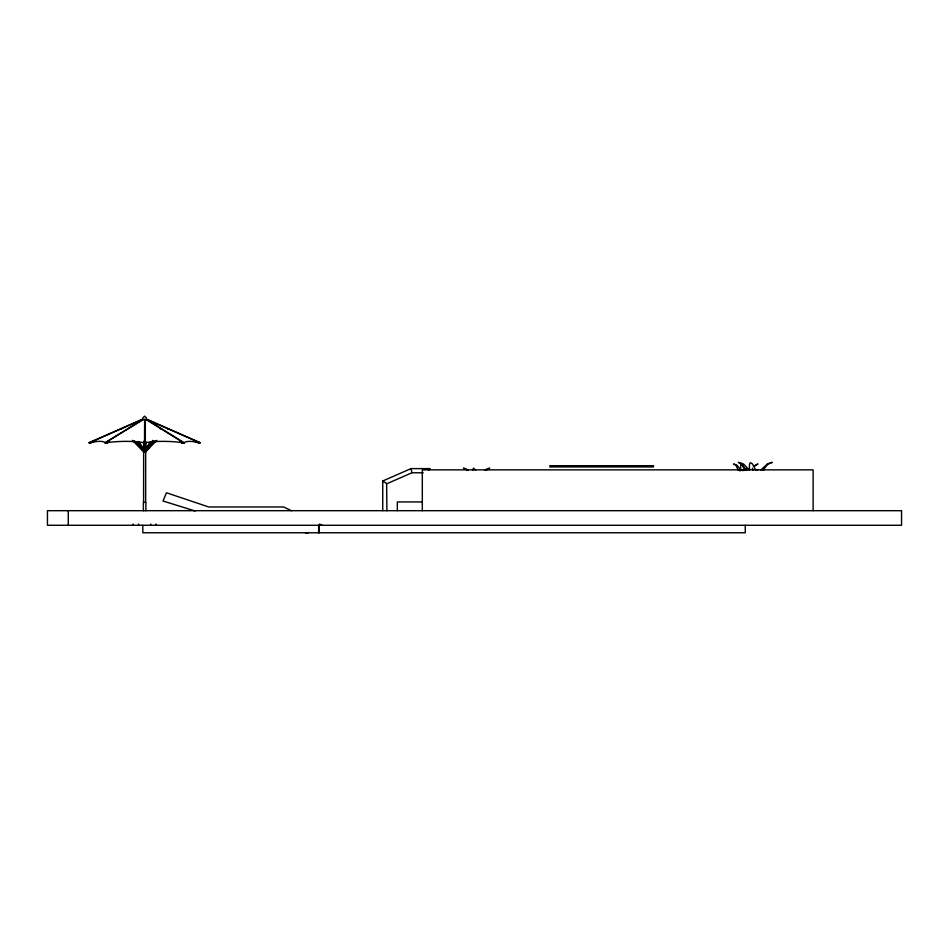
<?xml version="1.0" encoding="UTF-8"?>
<svg xmlns="http://www.w3.org/2000/svg" width="949" height="949" viewBox="0 0 949 949"><rect width="100%" height="100%" fill="white"/><g stroke="black" fill="none" stroke-linecap="round" stroke-linejoin="round"><path stroke-width="1.42" d="M762.866 470.218L767.895 464.215L772.225 462.353L767.812 463.681A5.397 0.937 -31.6 0 0 767.314 463.942L760.849 470.087M472.661 470.241L473.456 468.165L474.654 469.257A2.74 1.59 15.4 0 1 474.951 469.482L475.579 470.241M142.777 417.987L144.616 416.148L146.454 417.987M150.642 441.558L144.782 449.826L145.411 450.692L151.259 442.222M151.852 442.222L145.411 450.692M151.188 443.432L152.86 441.012M146.775 450.692L153.453 441.012M147.048 447.465L150.393 442.744M148.056 446.279L150.571 442.744M149.491 445.105L152.836 440.383M761.632 470.336L763.304 468.154M143.097 449.826L142.457 450.692L132.397 440.324M754.123 466.35L757.978 463.966L753.47 466.339M762.937 469.98L764.348 469.399L761.549 470.229M485.971 470.241L489.731 468.13L486.339 469.257A4.52 0.937 -34.7 0 0 485.959 469.482L485.093 470.123M146.704 450.692L156.834 440.324M428.58 470.158L430.122 468.604L411.047 468.604L382.744 481.001L382.744 510.645M147.842 447.798L154.936 440.716M182.528 443.29L184.213 442.803A70.143 11.53 23.7 0 1 200.441 442.792L147.32 419.458L141.911 419.458L88.791 442.792A70.143 11.53 -23.7 0 1 105.137 442.792A70.143 27.818 -10.3 0 1 144.616 442.792A70.143 27.818 10.3 0 1 184.094 442.792L182.528 443.29L180.049 441.783M182.943 443.29L183.809 442.803M105.137 442.792L142.694 419.458M109.182 441.783L106.703 443.29L105.007 442.803L143.572 419.482M105.695 443.29L108.174 441.783M108.589 441.783L106.11 443.29L105.422 442.803M108.767 441.783L106.288 443.29L105.6 442.803M756.472 470.218L757.8 469.684M142.433 419.482L89.313 442.803L90.285 443.29L95.683 440.965M423.147 472.78L411.925 472.78L386.907 483.717L382.744 481.001L383.349 481.392M121.258 428.912L122.113 428.58M145.968 452.115L143.263 452.115M144.485 442.803L145.327 442.803M144.485 443.29L145.327 443.29L145.327 419.482M143.655 450.692L144.485 450.692L144.616 419.458M549.803 465.698L653.612 465.698M549.803 466.944L653.612 466.944M422.317 501.938L397.323 501.938L397.323 510.692M742.035 470.229L739.461 469.399L742.426 470.218M195.043 510.953L163.014 501.025L166.466 492.768L208.721 506.98L283.597 506.98L291.58 510.764M167.119 428.58L167.973 428.912M193.549 440.965L198.946 443.29L199.919 442.803L146.798 419.482M319.505 524.014L322.162 525.272M159.847 428.58L160.452 428.912M181.045 441.783L183.537 443.29M180.464 441.783L183.121 443.29M146.526 419.458L184.213 442.803M146.075 419.482L183.632 442.803M386.623 483.539L386.907 510.764M106.015 442.803L106.703 443.29M468.367 470.241L463.48 468.13L466.208 469.257A4.069 1.281 27 0 0 466.362 469.482L466.528 469.719A3.974 1.471 33 0 0 466.706 469.969L466.884 470.241M134.284 440.716L142.409 448.806M746.294 468.154L747.397 469.719M138.59 441.558L143.607 448.64M137.996 441.558L143.026 448.64M137.819 441.558L142.848 448.64M138.068 442.744L141.413 447.465M749.307 470.016L743.435 463.942L738.263 462.353L741.715 463.681A4.911 1.459 25 0 0 741.916 463.942L746.056 470.087M137.202 442.222L143.05 450.692L136.609 442.222M740.493 469.636L737.017 465.247L733.601 463.966L735.938 465.247A3.677 1.364 33.1 0 0 736.044 465.484L738.322 470.36M739.129 469.53L739.757 470.775M744.858 470.36L742.462 465.484A3.677 2.218 12.8 0 0 742.154 465.247L740.659 464.073L740.694 470.751M755.748 470.087L752.486 463.942A3.666 1.945 12.8 0 0 752.094 463.681C748.464 460.004 749.615 467.999 749.532 470.016M411.071 468.676L411.119 468.889M411.913 472.709L411.273 469.648M742.723 469.53L742.948 470.775M752.45 468.154L752.806 470.336M813.127 510.692L813.127 469.862L422.317 469.862L422.317 510.692M745.262 525.272L745.262 532.769L142.813 532.769L142.813 525.272M319.054 525.272L319.054 532.769M318.639 525.272L318.639 532.769M156.075 524.026L156.075 525.272M150.666 524.026L150.666 525.272M145.873 510.752L145.873 502.353L143.37 502.353L143.37 510.752M145.66 441.961L145.66 447.857L145.577 441.332M145.66 450.799L145.66 502.353M144.734 441.332L144.734 447.786M143.655 441.332L143.584 502.353M138.578 524.026L138.578 525.272M133.168 524.026L133.168 525.272M68.281 510.692L68.281 525.272M305.483 532.686L307.939 532.852L305.483 532.686M901.55 510.692L47.45 510.692L47.45 525.272L901.55 525.272L901.55 510.692"/></g></svg>
